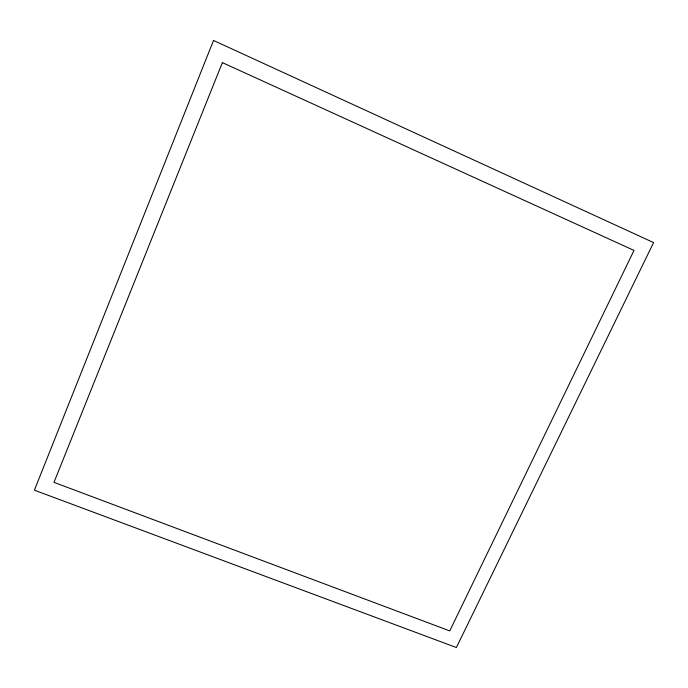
<?xml version="1.0" encoding="UTF-8"?>
<svg xmlns="http://www.w3.org/2000/svg" width="688" height="688" viewBox="0 0 688 688"><rect width="100%" height="100%" fill="white"/><g stroke="black" fill="none" stroke-linecap="round" stroke-linejoin="round"><path stroke-width="1.03" d="M213.512 40.463L34.4 490.183L456.393 647.537L653.6 242.58L213.512 40.463M222.379 62.617L53.982 482.357L449.737 630.905L634.001 250.423L222.379 62.617"/></g></svg>
